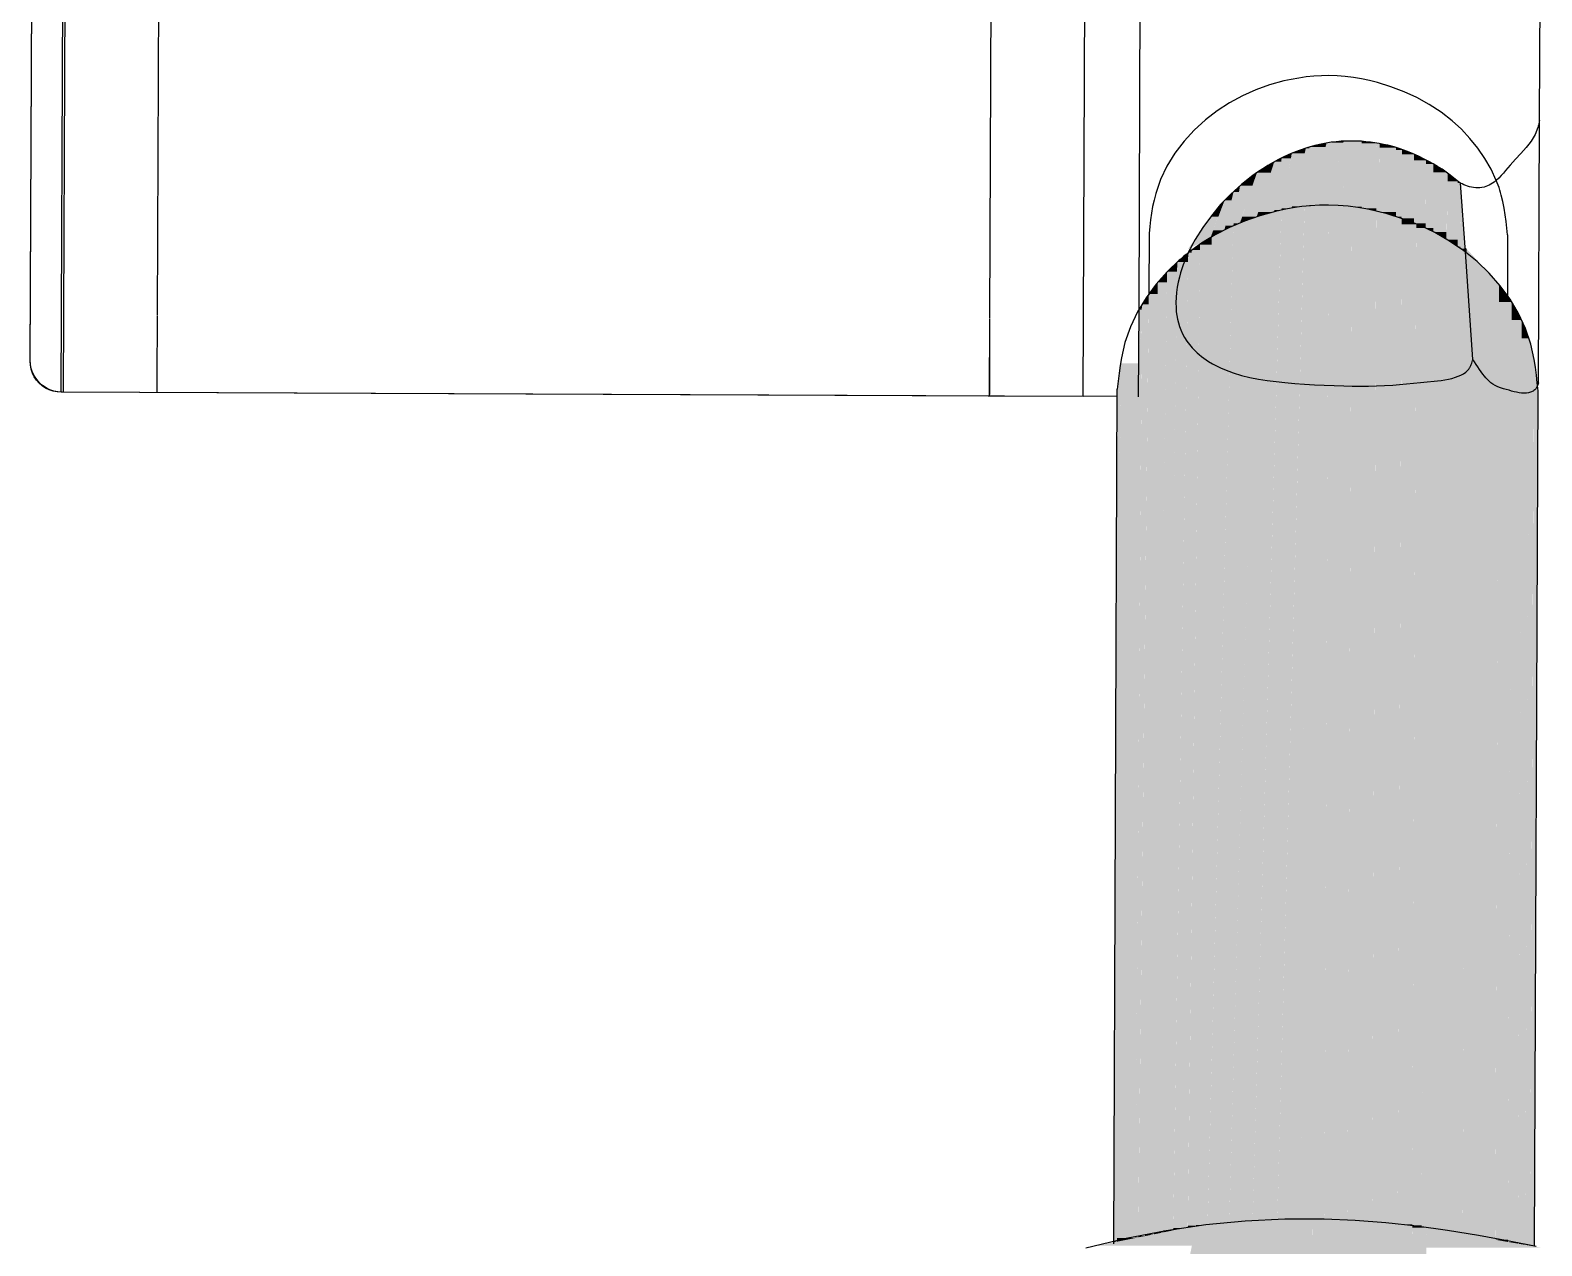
# Model space of a CAD drawing. Extents: x 0 to 756, y -25 to 420.
# Drawn here: x 361.775 to 363.715, y 294.423 to 295.984 of the extents above; entities that cross this region are included whole.
import ezdxf

# ---------------------------------------------------------------- set-up
doc = ezdxf.new("R2010")
doc.units = 0
doc.layers.get('0').update_dxf_attribs({"lineweight": 25})
doc.layers.add('Hilfskonstruktion', color=7, linetype='Continuous', lineweight=25, true_color=0xcccc00)
doc.layers.add('Sanitär', color=7, linetype='Continuous', lineweight=25)
doc.layers.add('Sanitär-Armaturen', color=7, linetype='Continuous', lineweight=13)

# ---------------------------------------------------------------- blocks, each defined once
blk = doc.blocks.new('Referenz-A01I5XF3IE')
at = {"layer": 'Hilfskonstruktion', "color": 0, "linetype": 'Continuous', "lineweight": -2, "ltscale": 0.25}
for p, q in [((363.3838, 295.9193), (363.3657, 295.9142)), ((363.3934, 295.9214), (363.3838, 295.9193)), ((363.403, 295.9231), (363.3934, 295.9214)), ((363.4127, 295.9245), (363.403, 295.9231)), ((363.4224, 295.9255), (363.4127, 295.9245)), ((363.4321, 295.9261), (363.4224, 295.9255)), ((363.4419, 295.9262), (363.4321, 295.9261)), ((363.4523, 295.9259), (363.4419, 295.9262)), ((363.4628, 295.925), (363.4523, 295.9259)), ((363.4732, 295.9237), (363.4628, 295.925)), ((363.4836, 295.922), (363.4732, 295.9237)), ((363.4939, 295.9198), (363.4836, 295.922)), ((363.5041, 295.9172), (363.4939, 295.9198)), ((363.3308, 295.9002), (363.3142, 295.8913)), ((363.348, 295.9079), (363.3308, 295.9002)), ((363.3657, 295.9142), (363.348, 295.9079)), ((363.5214, 295.9119), (363.5041, 295.9172)), ((363.5383, 295.9055), (363.5214, 295.9119)), ((363.5547, 295.898), (363.5383, 295.9055)), ((363.2983, 295.881), (363.2833, 295.8694)), ((363.3142, 295.8913), (363.2983, 295.881)), ((363.5705, 295.8892), (363.5547, 295.898)), ((363.5857, 295.8793), (363.5705, 295.8892)), ((363.2833, 295.8694), (363.2689, 295.8563)), ((363.6, 295.8681), (363.5857, 295.8793)), ((363.6119, 295.8573), (363.6, 295.8681)), ((363.2558, 295.8419), (363.2441, 295.8264)), ((363.2689, 295.8563), (363.2558, 295.8419)), ((363.6229, 295.8456), (363.6119, 295.8573)), ((363.6331, 295.833), (363.6229, 295.8456)), ((363.2441, 295.8264), (363.2339, 295.8099)), ((363.6421, 295.8198), (363.6331, 295.833)), ((363.2339, 295.8099), (363.2256, 295.7926)), ((363.65, 295.806), (363.6421, 295.8198)), ((363.6567, 295.7916), (363.65, 295.806)), ((363.2256, 295.7926), (363.2194, 295.7746)), ((363.6579, 295.7886), (363.6567, 295.7916)), ((363.6591, 295.7854), (363.6579, 295.7886)), ((363.6602, 295.7823), (363.6591, 295.7854)), ((363.2173, 295.7663), (363.2155, 295.7579)), ((363.2194, 295.7746), (363.2173, 295.7663)), ((363.6612, 295.7791), (363.6602, 295.7823)), ((363.6622, 295.776), (363.6612, 295.7791)), ((363.6631, 295.7728), (363.6622, 295.776)), ((363.6652, 295.7644), (363.6631, 295.7728)), ((363.6668, 295.756), (363.6652, 295.7644)), ((363.2141, 295.7494), (363.2129, 295.7408)), ((363.2155, 295.7579), (363.2141, 295.7494)), ((363.6682, 295.7475), (363.6668, 295.756)), ((363.6693, 295.7389), (363.6682, 295.7475)), ((363.2118, 295.7322), (363.2109, 295.7236)), ((363.2129, 295.7408), (363.2118, 295.7322)), ((363.6703, 295.7303), (363.6693, 295.7389)), ((363.6712, 295.7217), (363.6703, 295.7303)), ((363.2109, 295.7236), (363.2106, 295.6459)), ((363.6712, 295.7217), (363.6709, 295.6441)), ((363.2567, 295.6884), (363.2547, 295.6832)), ((363.2589, 295.6935), (363.2567, 295.6884)), ((363.2612, 295.6986), (363.2589, 295.6935)), ((363.6265, 295.5616), (363.617, 295.6998)), ((363.2498, 295.6674), (363.2482, 295.6609)), ((363.2512, 295.6728), (363.2498, 295.6674)), ((363.2529, 295.678), (363.2512, 295.6728)), ((363.2547, 295.6832), (363.2529, 295.678)), ((363.2461, 295.6478), (363.2455, 295.6412)), ((363.247, 295.6544), (363.2461, 295.6478)), ((363.2482, 295.6609), (363.247, 295.6544)), ((363.2455, 295.6412), (363.2453, 295.6346)), ((363.2453, 295.6346), (363.2455, 295.6279)), ((363.2455, 295.6279), (363.2459, 295.623)), ((363.2459, 295.623), (363.2465, 295.6182)), ((363.2465, 295.6182), (363.2474, 295.6134)), ((363.2474, 295.6134), (363.2485, 295.6087)), ((363.2485, 295.6087), (363.2499, 295.604)), ((363.2499, 295.604), (363.2516, 295.5995)), ((363.2516, 295.5995), (363.2539, 295.5946)), ((363.2539, 295.5946), (363.2565, 295.5898)), ((363.2565, 295.5898), (363.2594, 295.5852)), ((363.2594, 295.5852), (363.2627, 295.5808)), ((363.2627, 295.5808), (363.2662, 295.5767)), ((363.2662, 295.5767), (363.2699, 295.5727)), ((363.2699, 295.5727), (363.2726, 295.5702)), ((363.2726, 295.5702), (363.2754, 295.5678)), ((363.2754, 295.5678), (363.2782, 295.5655)), ((363.2782, 295.5655), (363.2811, 295.5633)), ((363.2811, 295.5633), (363.2842, 295.5612)), ((363.2842, 295.5612), (363.2872, 295.5592)), ((363.2872, 295.5592), (363.2922, 295.5562)), ((363.2922, 295.5562), (363.2973, 295.5534)), ((363.2973, 295.5534), (363.3025, 295.5509)), ((363.3025, 295.5509), (363.3078, 295.5486)), ((363.6212, 295.5492), (363.6222, 295.5507)), ((363.6222, 295.5507), (363.6227, 295.5514)), ((363.6227, 295.5514), (363.6231, 295.5521)), ((363.6231, 295.5521), (363.6235, 295.5529)), ((363.6235, 295.5529), (363.6238, 295.5537)), ((363.6238, 295.5537), (363.6245, 295.5553)), ((363.6245, 295.5553), (363.6251, 295.5569)), ((363.6251, 295.5569), (363.6257, 295.5586)), ((363.6257, 295.5586), (363.6262, 295.5602)), ((363.6286, 295.5584), (363.6265, 295.5616)), ((363.6307, 295.5552), (363.6286, 295.5584)), ((363.6329, 295.5521), (363.6307, 295.5552)), ((363.6351, 295.5489), (363.6329, 295.5521)), ((363.3078, 295.5486), (363.3132, 295.5464)), ((363.3132, 295.5464), (363.3187, 295.5445)), ((363.3187, 295.5445), (363.3295, 295.5412)), ((363.3295, 295.5412), (363.3404, 295.5386)), ((363.3404, 295.5386), (363.3515, 295.5364)), ((363.3515, 295.5364), (363.3627, 295.5347)), ((363.3627, 295.5347), (363.374, 295.5332)), ((363.374, 295.5332), (363.3853, 295.5321)), ((363.3853, 295.5321), (363.3979, 295.5309)), ((363.3979, 295.5309), (363.4106, 295.53)), ((363.5415, 295.5302), (363.5504, 295.531)), ((363.5504, 295.531), (363.5592, 295.532)), ((363.5592, 295.532), (363.5681, 295.5329)), ((363.5681, 295.5329), (363.5769, 295.5339)), ((363.5769, 295.5339), (363.5814, 295.5343)), ((363.5814, 295.5343), (363.586, 295.5348)), ((363.586, 295.5348), (363.5905, 295.5355)), ((363.5905, 295.5355), (363.5951, 295.5363)), ((363.5951, 295.5363), (363.5996, 295.5373)), ((363.5996, 295.5373), (363.6041, 295.5387)), ((363.6041, 295.5387), (363.6077, 295.54)), ((363.6077, 295.54), (363.6111, 295.5415)), ((363.6111, 295.5415), (363.6144, 295.5433)), ((363.6144, 295.5433), (363.6174, 295.5454)), ((363.6174, 295.5454), (363.6188, 295.5466)), ((363.6188, 295.5466), (363.62, 295.5479)), ((363.62, 295.5479), (363.6212, 295.5492)), ((363.6373, 295.5458), (363.6351, 295.5489)), ((363.6396, 295.5427), (363.6373, 295.5458)), ((363.6415, 295.5403), (363.6396, 295.5427)), ((363.6434, 295.538), (363.6415, 295.5403)), ((363.6455, 295.5357), (363.6434, 295.538)), ((363.6476, 295.5337), (363.6455, 295.5357)), ((363.6498, 295.5317), (363.6476, 295.5337)), ((363.6522, 295.53), (363.6498, 295.5317)), ((363.4106, 295.53), (363.4232, 295.5292)), ((363.4232, 295.5292), (363.4358, 295.5285)), ((363.4358, 295.5285), (363.4485, 295.528)), ((363.4485, 295.528), (363.4611, 295.5277)), ((363.4611, 295.5277), (363.4716, 295.5275)), ((363.4716, 295.5275), (363.482, 295.5274)), ((363.482, 295.5274), (363.4924, 295.5275)), ((363.4924, 295.5275), (363.5029, 295.5277)), ((363.5029, 295.5277), (363.5133, 295.5281)), ((363.5133, 295.5281), (363.5237, 295.5287)), ((363.5237, 295.5287), (363.5326, 295.5294)), ((363.5326, 295.5294), (363.5415, 295.5302)), ((363.6554, 295.5281), (363.6522, 295.53)), ((363.6587, 295.5266), (363.6554, 295.5281)), ((363.6622, 295.5253), (363.6587, 295.5266)), ((363.6658, 295.5241), (363.6622, 295.5253)), ((363.6695, 295.5231), (363.6658, 295.5241)), ((363.6731, 295.522), (363.6695, 295.5231)), ((363.6763, 295.5211), (363.6731, 295.522)), ((363.6795, 295.5202), (363.6763, 295.5211)), ((363.6827, 295.5194), (363.6795, 295.5202)), ((363.6859, 295.5187), (363.6827, 295.5194)), ((363.6892, 295.5183), (363.6859, 295.5187)), ((363.6926, 295.5182), (363.6892, 295.5183)), ((363.6953, 295.5184), (363.6926, 295.5182)), ((363.6979, 295.5188), (363.6953, 295.5184)), ((363.6992, 295.5191), (363.6979, 295.5188)), ((363.7005, 295.5195), (363.6992, 295.5191)), ((363.7017, 295.52), (363.7005, 295.5195)), ((363.7029, 295.5205), (363.7017, 295.52)), ((363.704, 295.5211), (363.7029, 295.5205)), ((363.705, 295.5218), (363.704, 295.5211)), ((363.706, 295.5226), (363.705, 295.5218)), ((363.7069, 295.5234), (363.706, 295.5226)), ((363.7074, 295.5241), (363.7069, 295.5234)), ((363.708, 295.5249), (363.7074, 295.5241)), ((363.7084, 295.5257), (363.708, 295.5249)), ((363.7089, 295.5265), (363.7084, 295.5257)), ((363.7093, 295.5274), (363.7089, 295.5265)), ((363.7097, 295.5283), (363.7093, 295.5274))]:
    blk.add_line(p, q, dxfattribs=at)
at = {"layer": 'Sanitär', "color": 0, "linetype": 'Continuous', "lineweight": -2, "ltscale": 0.25}
for p, q in [((361.9379, 295.6189), (361.9426, 296.7598)), ((361.9379, 295.6189), (361.9426, 296.7598)), ((363.0067, 295.6145), (363.0113, 296.7554)), ((363.0067, 295.6145), (363.0113, 296.7554)), ((361.8145, 295.5195), (361.8177, 296.3198)), ((361.8175, 295.5195), (361.8207, 296.3199)), ((363.1263, 295.5141), (363.1296, 296.3145)), ((363.198, 295.6261), (363.2008, 296.3142)), ((363.7123, 295.8701), (363.7141, 296.2918)), ((361.7746, 295.5595), (361.7776, 296.2803)), ((361.7746, 295.5606), (361.7775, 296.2791)), ((363.7106, 295.8612), (363.7101, 295.8597)), ((363.7109, 295.8626), (363.7106, 295.8612)), ((363.7109, 295.5304), (363.7123, 295.8701)), ((363.7113, 295.8641), (363.7109, 295.8626)), ((363.7116, 295.8656), (363.7113, 295.8641)), ((363.7119, 295.8671), (363.7116, 295.8656)), ((363.7123, 295.8686), (363.7119, 295.8671)), ((363.4511, 295.8412), (363.4446, 295.8405)), ((363.4576, 295.8418), (363.4511, 295.8412)), ((363.4641, 295.8421), (363.4576, 295.8418)), ((363.4706, 295.8422), (363.4641, 295.8421)), ((363.4771, 295.8421), (363.4706, 295.8422)), ((363.4836, 295.8418), (363.4771, 295.8421)), ((363.4893, 295.8413), (363.4836, 295.8418)), ((363.495, 295.8407), (363.4893, 295.8413)), ((363.7013, 295.842), (363.6983, 295.838)), ((363.704, 295.8462), (363.7013, 295.842)), ((363.7064, 295.8505), (363.704, 295.8462)), ((363.7101, 295.8597), (363.7064, 295.8505)), ((363.3839, 295.8218), (363.3769, 295.8183)), ((363.3935, 295.8262), (363.3839, 295.8218)), ((363.4034, 295.8301), (363.3935, 295.8262)), ((363.4135, 295.8335), (363.4034, 295.8301)), ((363.4238, 295.8364), (363.4135, 295.8335)), ((363.4341, 295.8387), (363.4238, 295.8364)), ((363.4446, 295.8405), (363.4341, 295.8387)), ((363.5006, 295.84), (363.495, 295.8407)), ((363.5062, 295.839), (363.5006, 295.84)), ((363.5118, 295.8379), (363.5062, 295.839)), ((363.5173, 295.8367), (363.5118, 295.8379)), ((363.5254, 295.8345), (363.5173, 295.8367)), ((363.5333, 295.832), (363.5254, 295.8345)), ((363.5412, 295.8291), (363.5333, 295.832)), ((363.5489, 295.826), (363.5412, 295.8291)), ((363.5566, 295.8226), (363.5489, 295.826)), ((363.5641, 295.819), (363.5566, 295.8226)), ((363.6883, 295.8263), (363.6813, 295.8187)), ((363.6951, 295.834), (363.6883, 295.8263)), ((363.6983, 295.838), (363.6951, 295.834)), ((363.3568, 295.8066), (363.3503, 295.8022)), ((363.3634, 295.8107), (363.3568, 295.8066)), ((363.3701, 295.8146), (363.3634, 295.8107)), ((363.3769, 295.8183), (363.3701, 295.8146)), ((363.57, 295.816), (363.5641, 295.819)), ((363.5758, 295.8129), (363.57, 295.816)), ((363.5814, 295.8096), (363.5758, 295.8129)), ((363.587, 295.8061), (363.5814, 295.8096)), ((363.5923, 295.8023), (363.587, 295.8061)), ((363.5975, 295.7983), (363.5923, 295.8023)), ((363.6686, 295.8042), (363.6658, 295.8009)), ((363.6715, 295.8076), (363.6686, 295.8042)), ((363.6743, 295.811), (363.6715, 295.8076)), ((363.6813, 295.8187), (363.6743, 295.811)), ((363.3295, 295.7863), (363.3157, 295.7738)), ((363.344, 295.7977), (363.3295, 295.7863)), ((363.3503, 295.8022), (363.344, 295.7977)), ((363.5997, 295.7966), (363.5975, 295.7983)), ((363.6018, 295.7948), (363.5997, 295.7966)), ((363.6039, 295.793), (363.6018, 295.7948)), ((363.6061, 295.7913), (363.6039, 295.793)), ((363.6083, 295.7897), (363.6061, 295.7913)), ((363.6106, 295.7882), (363.6083, 295.7897)), ((363.6128, 295.787), (363.6106, 295.7882)), ((363.617, 295.6998), (363.6109, 295.788)), ((363.6151, 295.7859), (363.6128, 295.787)), ((363.6175, 295.785), (363.6151, 295.7859)), ((363.6199, 295.7841), (363.6175, 295.785)), ((363.6224, 295.7835), (363.6199, 295.7841)), ((363.6249, 295.7829), (363.6224, 295.7835)), ((363.6275, 295.7825), (363.6249, 295.7829)), ((363.6409, 295.783), (363.6382, 295.7825)), ((363.6432, 295.7837), (363.6409, 295.783)), ((363.6454, 295.7846), (363.6432, 295.7837)), ((363.6476, 295.7856), (363.6454, 295.7846)), ((363.6498, 295.7867), (363.6476, 295.7856)), ((363.6518, 295.788), (363.6498, 295.7867)), ((363.6538, 295.7894), (363.6518, 295.788)), ((363.6543, 295.7898), (363.6538, 295.7894)), ((363.6548, 295.7901), (363.6543, 295.7898)), ((363.6553, 295.7905), (363.6548, 295.7901)), ((363.6557, 295.7909), (363.6553, 295.7905)), ((363.6562, 295.7913), (363.6557, 295.7909)), ((363.6567, 295.7916), (363.6562, 295.7913)), ((363.6599, 295.7946), (363.6567, 295.7916)), ((363.6629, 295.7977), (363.6599, 295.7946)), ((363.6658, 295.8009), (363.6629, 295.7977)), ((363.3157, 295.7738), (363.3028, 295.7605)), ((363.6302, 295.7822), (363.6275, 295.7825)), ((363.6329, 295.7821), (363.6302, 295.7822)), ((363.6356, 295.7822), (363.6329, 295.7821)), ((363.6382, 295.7825), (363.6356, 295.7822)), ((363.2909, 295.7463), (363.28, 295.7313)), ((363.3028, 295.7605), (363.2909, 295.7463)), ((363.353, 295.7462), (363.3334, 295.7394)), ((363.3731, 295.7518), (363.353, 295.7462)), ((363.3843, 295.7543), (363.3731, 295.7518)), ((363.3956, 295.7563), (363.3843, 295.7543)), ((363.4069, 295.7579), (363.3956, 295.7563)), ((363.4183, 295.7591), (363.4069, 295.7579)), ((363.4298, 295.7598), (363.4183, 295.7591)), ((363.4412, 295.7599), (363.4298, 295.7598)), ((363.4538, 295.7595), (363.4412, 295.7599)), ((363.4665, 295.7584), (363.4538, 295.7595)), ((363.4791, 295.7567), (363.4665, 295.7584)), ((363.4916, 295.7545), (363.4791, 295.7567)), ((363.5041, 295.7518), (363.4916, 295.7545)), ((363.5164, 295.7486), (363.5041, 295.7518)), ((363.5374, 295.742), (363.5164, 295.7486)), ((363.28, 295.7313), (363.2701, 295.7156)), ((363.3143, 295.7312), (363.2958, 295.7216)), ((363.3334, 295.7394), (363.3143, 295.7312)), ((363.5579, 295.734), (363.5374, 295.742)), ((363.5777, 295.7246), (363.5579, 295.734)), ((363.2781, 295.7108), (363.2612, 295.6986)), ((363.2655, 295.7072), (363.264, 295.7043)), ((363.267, 295.71), (363.2655, 295.7072)), ((363.2685, 295.7128), (363.267, 295.71)), ((363.2701, 295.7156), (363.2685, 295.7128)), ((363.2958, 295.7216), (363.2781, 295.7108)), ((363.5968, 295.7137), (363.5777, 295.7246)), ((363.615, 295.7013), (363.5968, 295.7137)), ((363.2496, 295.689), (363.2342, 295.6742)), ((363.2515, 295.6906), (363.2496, 295.689)), ((363.2534, 295.6923), (363.2515, 295.6906)), ((363.2553, 295.6939), (363.2534, 295.6923)), ((363.2573, 295.6955), (363.2553, 295.6939)), ((363.2592, 295.697), (363.2573, 295.6955)), ((363.2612, 295.6986), (363.2592, 295.697)), ((363.2626, 295.7014), (363.2612, 295.6986)), ((363.264, 295.7043), (363.2626, 295.7014)), ((363.6322, 295.6874), (363.615, 295.7013)), ((363.6476, 295.6725), (363.6322, 295.6874)), ((363.2342, 295.6742), (363.22, 295.6582)), ((363.6192, 295.6661), (363.6191, 295.667)), ((363.6618, 295.6563), (363.6476, 295.6725)), ((363.22, 295.6582), (363.2072, 295.6409)), ((363.6744, 295.6389), (363.6618, 295.6563)), ((363.2072, 295.6409), (363.1961, 295.6226)), ((363.2106, 295.6459), (363.2106, 295.6445)), ((363.6709, 295.6441), (363.6709, 295.6426)), ((363.6852, 295.6206), (363.6744, 295.6389)), ((361.9376, 295.536), (361.9379, 295.618)), ((361.9376, 295.536), (361.9379, 295.618)), ((363.0062, 295.5147), (363.0066, 295.6137)), ((363.0063, 295.5317), (363.0066, 295.6137)), ((363.1961, 295.6226), (363.187, 295.6034)), ((363.1975, 295.5138), (363.198, 295.6261)), ((363.6942, 295.6013), (363.6852, 295.6206)), ((363.187, 295.6034), (363.18, 295.5835)), ((363.7009, 295.5814), (363.6942, 295.6013)), ((363.1775, 295.5737), (363.1754, 295.5638)), ((363.18, 295.5835), (363.1775, 295.5737)), ((363.7033, 295.5716), (363.7009, 295.5814)), ((363.7053, 295.5617), (363.7033, 295.5716)), ((361.7749, 295.5553), (361.7746, 295.5606)), ((361.7749, 295.5543), (361.7746, 295.5595)), ((361.776, 295.55), (361.7749, 295.5553)), ((361.7759, 295.5492), (361.7749, 295.5543)), ((363.1738, 295.5539), (363.1724, 295.5438)), ((363.1754, 295.5638), (363.1738, 295.5539)), ((363.7069, 295.5517), (363.7053, 295.5617)), ((363.7082, 295.5416), (363.7069, 295.5517)), ((361.7776, 295.5442), (361.7759, 295.5492)), ((361.7777, 295.5449), (361.776, 295.55)), ((361.7798, 295.5395), (361.7776, 295.5442)), ((361.78, 295.5401), (361.7777, 295.5449)), ((361.7827, 295.5352), (361.7798, 295.5395)), ((361.783, 295.5357), (361.78, 295.5401)), ((361.7861, 295.5313), (361.7827, 295.5352)), ((361.7865, 295.5316), (361.783, 295.5357)), ((361.79, 295.5278), (361.7861, 295.5313)), ((361.7905, 295.5281), (361.7865, 295.5316)), ((361.9375, 295.519), (361.9376, 295.5356)), ((361.9375, 295.519), (361.9376, 295.5356)), ((363.0062, 295.5146), (363.0063, 295.5312)), ((363.0063, 295.5216), (363.0063, 295.5312)), ((363.1711, 295.5337), (363.17, 295.5236)), ((363.1724, 295.5438), (363.1711, 295.5337)), ((363.7093, 295.5315), (363.7082, 295.5416)), ((363.7104, 295.5214), (363.7093, 295.5315)), ((363.7108, 295.5312), (363.7105, 295.5306)), ((363.711, 295.5318), (363.7108, 295.5312)), ((361.7944, 295.5249), (361.79, 295.5278)), ((361.7949, 295.5251), (361.7905, 295.5281)), ((361.799, 295.5226), (361.7944, 295.5249)), ((361.7997, 295.5227), (361.7949, 295.5251)), ((361.8039, 295.5209), (361.799, 295.5226)), ((361.8048, 295.5209), (361.7997, 295.5227)), ((361.809, 295.5199), (361.8039, 295.5209)), ((361.81, 295.5199), (361.8048, 295.5209)), ((361.8142, 295.5195), (361.809, 295.5199)), ((361.8154, 295.5195), (361.81, 295.5199)), ((363.1263, 295.5141), (361.8142, 295.5195)), ((363.0062, 295.5146), (361.8154, 295.5195)), ((363.17, 295.514), (363.0045, 295.5145)), ((363.0062, 295.5146), (363.0063, 295.5181)), ((363.0063, 295.5181), (363.0063, 295.5216)), ((363.1655, 294.4257), (363.17, 295.5236)), ((363.7059, 294.4235), (363.7104, 295.5214)), ((363.7099, 295.5288), (363.7097, 295.5283)), ((363.7101, 295.5294), (363.7099, 295.5288)), ((363.7103, 295.53), (363.7101, 295.5294)), ((363.7105, 295.5306), (363.7103, 295.53)), ((363.2327, 294.443), (363.2837, 294.4505)), ((363.2837, 294.4505), (363.3344, 294.4555)), ((363.3344, 294.4555), (363.3851, 294.458)), ((363.3851, 294.458), (363.4358, 294.458)), ((363.4358, 294.458), (363.4753, 294.4562)), ((363.4753, 294.4562), (363.5149, 294.4531)), ((363.5149, 294.4531), (363.5545, 294.4488)), ((363.5545, 294.4488), (363.5941, 294.4433)), ((363.1296, 294.4204), (363.1814, 294.433)), ((363.1814, 294.433), (363.2327, 294.443)), ((363.5941, 294.4433), (363.6337, 294.4369)), ((363.6337, 294.4369), (363.6732, 294.4298)), ((363.6732, 294.4298), (363.708, 294.4228))]:
    blk.add_line(p, q, dxfattribs=at)
at = {"layer": 'Sanitär-Armaturen', "color": 0, "linetype": 'Continuous', "ltscale": 0.13}
for points in [[(363.4604, 295.7599), (363.4414, 295.7599), (363.4608, 295.842)], [(363.4603, 295.8399), (363.4417, 295.8399), (363.4608, 295.842)], [(363.471, 295.7586), (363.4604, 295.7586), (363.4713, 295.8419)], [(363.4604, 295.7586), (363.4713, 295.8419), (363.4608, 295.8419)], [(363.4713, 295.8419), (363.4608, 295.8419), (363.4608, 295.842)], [(363.4837, 295.7579), (363.471, 295.7579), (363.484, 295.8417)], [(363.471, 295.7579), (363.484, 295.8417), (363.4713, 295.8417)], [(363.484, 295.8417), (363.4713, 295.8417), (363.4713, 295.8419)], [(363.5029, 295.8394), (363.484, 295.8394), (363.484, 295.8417)], [(363.393, 295.8201), (363.3811, 295.8201), (363.3942, 295.8264)], [(363.3939, 295.7556), (363.3812, 295.7556), (363.3942, 295.8264)], [(363.3939, 295.7556), (363.4107, 295.8264), (363.3942, 295.8264)], [(363.4107, 295.8264), (363.3942, 295.8264), (363.4122, 295.8329)], [(363.4119, 295.7585), (363.3946, 295.7585), (363.4122, 295.8329)], [(363.4164, 295.7587), (363.4119, 295.7587), (363.4167, 295.8345)], [(363.4119, 295.7585), (363.4166, 295.8329), (363.4122, 295.8329)], [(363.4166, 295.8329), (363.4122, 295.8329), (363.4167, 295.8345)], [(363.4164, 295.7587), (363.4374, 295.8345), (363.4167, 295.8345)], [(363.4385, 295.7598), (363.4167, 295.7598), (363.4388, 295.8396)], [(363.4374, 295.8345), (363.4167, 295.8345), (363.4388, 295.8396)], [(363.4414, 295.7599), (363.4385, 295.7599), (363.4417, 295.8399)], [(363.4385, 295.7598), (363.4417, 295.8396), (363.4388, 295.8396)], [(363.4417, 295.8396), (363.4388, 295.8396), (363.4417, 295.8399)], [(363.4414, 295.7599), (363.4603, 295.8399), (363.4417, 295.8399)], [(363.5025, 295.7556), (363.4837, 295.7556), (363.5029, 295.8394)], [(363.4837, 295.7556), (363.5029, 295.8394), (363.484, 295.8394)], [(363.5065, 295.7522), (363.5025, 295.7522), (363.5068, 295.8389)], [(363.5025, 295.7522), (363.5068, 295.8389), (363.5029, 295.8389)], [(363.5068, 295.8389), (363.5029, 295.8389), (363.5029, 295.8394)], [(363.5277, 295.751), (363.5065, 295.751), (363.5281, 295.8337)], [(363.5065, 295.751), (363.5281, 295.8337), (363.5068, 295.8337)], [(363.5281, 295.8337), (363.5068, 295.8337), (363.5068, 295.8389)], [(363.5354, 295.7449), (363.5277, 295.7449), (363.5358, 295.8308)], [(363.5277, 295.7449), (363.5358, 295.8308), (363.5281, 295.8308)], [(363.5358, 295.8308), (363.5281, 295.8308), (363.5281, 295.8337)], [(363.5509, 295.7427), (363.5354, 295.7427), (363.5512, 295.825)], [(363.5354, 295.7427), (363.5512, 295.825), (363.5357, 295.825)], [(363.5512, 295.825), (363.5357, 295.825), (363.5358, 295.8308)], [(363.5664, 295.8175), (363.5512, 295.8175), (363.5512, 295.825)], [(363.3672, 295.8016), (363.3494, 295.8016), (363.3716, 295.8155)], [(363.3714, 295.751), (363.3511, 295.751), (363.3716, 295.8155)], [(363.3714, 295.751), (363.3805, 295.8155), (363.3716, 295.8155)], [(363.3805, 295.8155), (363.3716, 295.8155), (363.3811, 295.8201)], [(363.3809, 295.7535), (363.3717, 295.7535), (363.3811, 295.8201)], [(363.3809, 295.7535), (363.393, 295.8201), (363.3811, 295.8201)], [(363.5661, 295.7364), (363.5509, 295.7364), (363.5664, 295.8175)], [(363.5509, 295.7364), (363.5664, 295.8175), (363.5512, 295.8175)], [(363.5757, 295.7303), (363.5661, 295.7303), (363.576, 295.8128)], [(363.5661, 295.7303), (363.576, 295.8128), (363.5664, 295.8128)], [(363.576, 295.8128), (363.5664, 295.8128), (363.5664, 295.8175)], [(363.593, 295.8018), (363.576, 295.8018), (363.576, 295.8128)], [(363.3264, 295.7767), (363.3193, 295.7767), (363.3277, 295.7848)], [(363.3275, 295.7366), (363.3196, 295.7366), (363.3277, 295.7848)], [(363.3275, 295.7366), (363.3437, 295.7848), (363.3277, 295.7848)], [(363.3437, 295.7848), (363.3277, 295.7848), (363.3494, 295.8016)], [(363.3491, 295.745), (363.3304, 295.745), (363.3494, 295.8016)], [(363.3492, 295.745), (363.3491, 295.745), (363.3494, 295.8016)], [(363.3491, 295.745), (363.3494, 295.8016), (363.3494, 295.8016)], [(363.3492, 295.745), (363.3672, 295.8016), (363.3494, 295.8016)], [(363.3494, 295.8016), (363.3494, 295.8016), (363.3494, 295.8016)], [(363.5927, 295.7252), (363.5756, 295.7252), (363.593, 295.8018)], [(363.5756, 295.7252), (363.593, 295.8018), (363.576, 295.8018)], [(363.5939, 295.7161), (363.5927, 295.7161), (363.5942, 295.8009)], [(363.5927, 295.7161), (363.5942, 295.8009), (363.593, 295.8009)], [(363.5942, 295.8009), (363.593, 295.8009), (363.593, 295.8018)], [(363.6069, 295.7155), (363.5939, 295.7155), (363.6072, 295.7904)], [(363.5939, 295.7155), (363.6072, 295.7904), (363.5942, 295.7904)], [(363.6072, 295.7904), (363.5942, 295.7904), (363.5942, 295.8009)], [(363.6106, 295.7066), (363.6069, 295.7066), (363.6109, 295.7883)], [(363.6069, 295.7066), (363.6109, 295.7883), (363.6072, 295.7883)], [(363.6109, 295.7883), (363.6072, 295.7883), (363.6072, 295.7904)], [(363.6167, 295.7041), (363.6106, 295.7041), (363.6109, 295.7883)], [(363.2999, 295.745), (363.2899, 295.745), (363.3078, 295.7658)], [(363.3076, 295.7274), (363.2933, 295.7274), (363.3078, 295.7658)], [(363.3076, 295.7274), (363.3167, 295.7658), (363.3078, 295.7658)], [(363.3167, 295.7658), (363.3078, 295.7658), (363.3193, 295.7767)], [(363.3191, 295.7334), (363.309, 295.7334), (363.3193, 295.7767)], [(363.3191, 295.7334), (363.3264, 295.7767), (363.3193, 295.7767)], [(363.2898, 295.7182), (363.2712, 295.7182), (363.2899, 295.745)], [(363.2898, 295.7182), (363.2999, 295.745), (363.2899, 295.745)], [(363.3438, 294.454), (363.3139, 294.454), (363.3491, 295.745)], [(363.3488, 295.7334), (363.3191, 295.7334), (363.3491, 295.745)], [(363.3275, 295.7366), (363.3491, 295.745), (363.3304, 295.745)], [(363.3438, 294.454), (363.3806, 295.745), (363.3491, 295.745)], [(363.3755, 294.4562), (363.3439, 294.4562), (363.3809, 295.7535)], [(363.3806, 295.745), (363.3491, 295.745), (363.3809, 295.7535)], [(363.3491, 295.745), (363.3492, 295.745), (363.3491, 295.745)], [(363.3492, 295.745), (363.3714, 295.751), (363.3511, 295.751)], [(363.3714, 295.751), (363.3809, 295.7535), (363.3717, 295.7535)], [(363.3755, 294.4562), (363.4104, 295.7535), (363.3809, 295.7535)], [(363.4052, 294.4583), (363.3756, 294.4583), (363.4106, 295.7583)], [(363.4104, 295.7535), (363.3809, 295.7535), (363.4106, 295.7583)], [(363.3809, 295.7535), (363.3939, 295.7556), (363.3812, 295.7556)], [(363.3939, 295.7556), (363.4119, 295.7585), (363.3946, 295.7585)], [(363.4066, 294.4583), (363.4052, 294.4583), (363.4119, 295.7585)], [(363.4052, 294.4583), (363.4119, 295.7583), (363.4106, 295.7583)], [(363.4361, 294.4582), (363.4066, 294.4582), (363.4414, 295.7599)], [(363.4066, 294.4582), (363.4414, 295.7585), (363.4119, 295.7585)], [(363.4119, 295.7583), (363.4106, 295.7583), (363.4119, 295.7585)], [(363.4414, 295.7585), (363.4119, 295.7585), (363.4414, 295.7599)], [(363.4119, 295.7585), (363.4164, 295.7587), (363.4119, 295.7587)], [(363.4164, 295.7587), (363.4385, 295.7598), (363.4167, 295.7598)], [(363.4656, 294.4564), (363.4361, 294.4564), (363.471, 295.7579)], [(363.4361, 294.4564), (363.471, 295.7579), (363.4414, 295.7579)], [(363.4385, 295.7598), (363.4414, 295.7599), (363.4385, 295.7599)], [(363.471, 295.7579), (363.4414, 295.7579), (363.4414, 295.7599)], [(363.4604, 295.7586), (363.4604, 295.7599), (363.4414, 295.7599)], [(363.471, 295.7579), (363.471, 295.7586), (363.4604, 295.7586)], [(363.4972, 294.4546), (363.4656, 294.4546), (363.5025, 295.7522)], [(363.4656, 294.4546), (363.5025, 295.7522), (363.471, 295.7522)], [(363.5025, 295.7522), (363.471, 295.7522), (363.471, 295.7579)], [(363.4837, 295.7556), (363.4837, 295.7579), (363.471, 295.7579)], [(363.5025, 295.7522), (363.5025, 295.7556), (363.4837, 295.7556)], [(363.5354, 295.7427), (363.5025, 295.7427), (363.5025, 295.7522)], [(363.5065, 295.751), (363.5065, 295.7522), (363.5025, 295.7522)], [(363.5277, 295.7449), (363.5277, 295.751), (363.5065, 295.751)], [(363.5354, 295.7427), (363.5354, 295.7449), (363.5277, 295.7449)], [(363.3138, 294.4519), (363.2861, 294.4519), (363.3191, 295.7334)], [(363.2898, 295.7182), (363.3076, 295.7274), (363.2933, 295.7274)], [(363.3187, 295.719), (363.2912, 295.719), (363.3191, 295.7334)], [(363.3076, 295.7274), (363.3191, 295.7334), (363.309, 295.7334)], [(363.3138, 294.4519), (363.3488, 295.7334), (363.3191, 295.7334)], [(363.3191, 295.7334), (363.3275, 295.7366), (363.3196, 295.7366)], [(363.5301, 294.4526), (363.4972, 294.4526), (363.5354, 295.7427)], [(363.4972, 294.4526), (363.5354, 295.7427), (363.5025, 295.7427)], [(363.5487, 294.4506), (363.5301, 294.4506), (363.5539, 295.7352)], [(363.5301, 294.4506), (363.5539, 295.7352), (363.5354, 295.7352)], [(363.5539, 295.7352), (363.5354, 295.7352), (363.5354, 295.7427)], [(363.5509, 295.7364), (363.5509, 295.7427), (363.5354, 295.7427)], [(363.5608, 294.4495), (363.5487, 294.4495), (363.5661, 295.7303)], [(363.5487, 294.4495), (363.5661, 295.7303), (363.5539, 295.7303)], [(363.5661, 295.7303), (363.5661, 295.7364), (363.5509, 295.7364)], [(363.5661, 295.7303), (363.5539, 295.7303), (363.5539, 295.7352)], [(363.5939, 295.7155), (363.566, 295.7155), (363.5661, 295.7303)], [(363.5756, 295.7252), (363.5757, 295.7303), (363.5661, 295.7303)], [(363.5927, 295.7161), (363.5927, 295.7252), (363.5756, 295.7252)], [(363.2712, 294.4489), (363.2607, 294.4489), (363.2764, 295.7091)], [(363.2608, 295.7033), (363.2898, 295.7182), (363.2712, 295.7182)], [(363.2763, 295.7021), (363.2658, 295.7021), (363.2764, 295.7091)], [(363.286, 294.45), (363.2712, 294.45), (363.2912, 295.719)], [(363.2712, 294.4489), (363.2911, 295.7091), (363.2764, 295.7091)], [(363.2911, 295.7091), (363.2764, 295.7091), (363.2912, 295.719)], [(363.286, 294.45), (363.3187, 295.719), (363.2912, 295.719)], [(363.5887, 294.4474), (363.5608, 294.4474), (363.5939, 295.7155)], [(363.5608, 294.4474), (363.5939, 295.7155), (363.566, 295.7155)], [(363.5939, 295.7155), (363.5939, 295.7161), (363.5927, 295.7161)], [(363.6188, 295.6985), (363.5938, 295.6985), (363.5939, 295.7155)], [(363.6069, 295.7066), (363.6069, 295.7155), (363.5939, 295.7155)], [(363.6106, 295.7041), (363.6106, 295.7066), (363.6069, 295.7066)], [(363.6168, 295.7056), (363.6164, 295.7056), (363.6164, 295.706)], [(363.6168, 295.7002), (363.6168, 295.7056), (363.6164, 295.7056)], [(363.6188, 295.7034), (363.6168, 295.7034), (363.6168, 295.7056)], [(363.242, 294.4431), (363.2291, 294.4431), (363.2471, 295.6868)], [(363.2469, 295.6742), (363.2341, 295.6742), (363.2471, 295.6868)], [(363.242, 294.4431), (363.261, 295.6868), (363.2471, 295.6868)], [(363.256, 294.4459), (363.2421, 294.4459), (363.2612, 295.6986)], [(363.261, 295.6868), (363.2471, 295.6868), (363.2612, 295.6986)], [(363.2606, 294.4468), (363.256, 294.4468), (363.2658, 295.7021)], [(363.256, 294.4459), (363.2658, 295.6986), (363.2612, 295.6986)], [(363.2606, 294.4468), (363.2763, 295.7021), (363.2658, 295.7021)], [(363.2658, 295.6986), (363.2612, 295.6986), (363.2658, 295.7021)], [(363.6136, 294.4425), (363.5886, 294.4425), (363.6188, 295.6985)], [(363.5886, 294.4425), (363.6188, 295.6985), (363.5938, 295.6985)], [(363.617, 295.6997), (363.6167, 295.7041), (363.6106, 295.7041)], [(363.6188, 295.7002), (363.6168, 295.7002), (363.6188, 295.7034)], [(363.6168, 295.7002), (363.6188, 295.7034), (363.6168, 295.7034)], [(363.6188, 295.6985), (363.6188, 295.7002), (363.6168, 295.7002)], [(363.6602, 295.6582), (363.6186, 295.6582), (363.6188, 295.7034)], [(363.2291, 294.4404), (363.2171, 294.4404), (363.2341, 295.6742)], [(363.2339, 295.6608), (363.2221, 295.6608), (363.2341, 295.6742)], [(363.2291, 294.4404), (363.2469, 295.6742), (363.2341, 295.6742)], [(363.2171, 294.438), (363.2056, 294.438), (363.2221, 295.6608)], [(363.2219, 295.6457), (363.2106, 295.6457), (363.2221, 295.6608)], [(363.2171, 294.438), (363.2339, 295.6608), (363.2221, 295.6608)], [(363.6552, 294.4382), (363.6136, 294.4382), (363.6602, 295.6582)], [(363.6136, 294.4382), (363.6602, 295.6582), (363.6186, 295.6582)], [(363.6765, 295.6356), (363.6601, 295.6356), (363.6602, 295.6582)], [(363.1969, 294.434), (363.1931, 294.434), (363.2019, 295.6326)], [(363.1969, 294.434), (363.2104, 295.6326), (363.2019, 295.6326)], [(363.2056, 294.4357), (363.197, 294.4357), (363.2106, 295.6457)], [(363.2013, 295.5566), (363.1977, 295.5566), (363.2019, 295.6326)], [(363.2015, 295.6257), (363.198, 295.6257), (363.2019, 295.6326)], [(363.2104, 295.6326), (363.2019, 295.6326), (363.2106, 295.6457)], [(363.2056, 294.4357), (363.2219, 295.6457), (363.2106, 295.6457)], [(363.6716, 294.431), (363.6552, 294.431), (363.6765, 295.6356)], [(363.6552, 294.431), (363.6765, 295.6356), (363.6601, 295.6356)], [(363.6894, 295.6123), (363.6764, 295.6123), (363.6765, 295.6356)], [(363.1977, 295.5566), (363.2015, 295.6257), (363.198, 295.6257)], [(363.6845, 294.4282), (363.6716, 294.4282), (363.6894, 295.6123)], [(363.6716, 294.4282), (363.6894, 295.6123), (363.6764, 295.6123)], [(363.6986, 295.5889), (363.6893, 295.5889), (363.6894, 295.6123)], [(363.6939, 294.426), (363.6845, 294.426), (363.6986, 295.5889)], [(363.6845, 294.426), (363.6986, 295.5889), (363.6893, 295.5889)], [(363.7048, 295.5641), (363.6985, 295.5641), (363.6986, 295.5889)], [(363.1696, 294.4285), (363.1662, 294.4285), (363.1742, 295.5567)], [(363.1696, 294.4285), (363.1977, 295.5566), (363.1742, 295.5566)], [(363.1931, 294.4332), (363.1697, 294.4332), (363.1977, 295.5566)], [(363.174, 295.5295), (363.1707, 295.5295), (363.1742, 295.5567)], [(363.1977, 295.5566), (363.1742, 295.5566), (363.1742, 295.5567)], [(363.1931, 294.4332), (363.2013, 295.5566), (363.1977, 295.5566)], [(363.7002, 294.4244), (363.6939, 294.4244), (363.7048, 295.5641)], [(363.6939, 294.4244), (363.7048, 295.5641), (363.6985, 295.5641)], [(363.7104, 295.5214), (363.7047, 295.5214), (363.7048, 295.5641)], [(363.1662, 294.4278), (363.1655, 294.4278), (363.1707, 295.5295)], [(363.1655, 294.4277), (363.1706, 295.5236), (363.17, 295.5236)], [(363.1662, 294.4278), (363.174, 295.5295), (363.1707, 295.5295)], [(363.1706, 295.5236), (363.17, 295.5236), (363.1707, 295.5295)], [(363.7059, 294.4233), (363.7002, 294.4233), (363.7104, 295.5214)], [(363.7002, 294.4233), (363.7104, 295.5214), (363.7047, 295.5214)], [(363.2686, 293.8199), (363.1409, 293.8199), (363.2712, 294.4489)], [(363.2659, 294.4232), (363.1434, 294.4232), (363.2712, 294.4489)], [(363.242, 294.4431), (363.256, 294.4459), (363.2421, 294.4459)], [(363.256, 294.4459), (363.2606, 294.4468), (363.256, 294.4468)], [(363.2606, 294.4468), (363.2712, 294.4489), (363.2607, 294.4489)], [(363.2721, 293.795), (363.2685, 293.795), (363.2748, 294.4492)], [(363.2685, 293.795), (363.2748, 294.4489), (363.2712, 294.4489)], [(363.2712, 294.4489), (363.286, 294.45), (363.2712, 294.45)], [(363.2748, 294.4489), (363.2712, 294.4489), (363.2748, 294.4492)], [(363.4025, 293.7943), (363.2721, 293.7943), (363.4052, 294.4583)], [(363.2721, 293.7943), (363.4034, 294.4492), (363.2748, 294.4492)], [(363.4034, 294.4492), (363.2748, 294.4492), (363.4052, 294.4583)], [(363.286, 294.45), (363.3138, 294.4519), (363.2861, 294.4519)], [(363.3138, 294.4519), (363.3438, 294.454), (363.3139, 294.454)], [(363.3438, 294.454), (363.3755, 294.4562), (363.3439, 294.4562)], [(363.3755, 294.4562), (363.4052, 294.4583), (363.3756, 294.4583)], [(363.4185, 293.7855), (363.4025, 293.7855), (363.4212, 294.4573)], [(363.4025, 293.7855), (363.4212, 294.4573), (363.4052, 294.4573)], [(363.4066, 294.4582), (363.4066, 294.4583), (363.4052, 294.4583)], [(363.4212, 294.4573), (363.4052, 294.4573), (363.4052, 294.4583)], [(363.4361, 294.4564), (363.4361, 294.4582), (363.4066, 294.4582)], [(363.4184, 293.7845), (363.5487, 294.4495), (363.4212, 294.4495)], [(363.546, 293.7913), (363.4198, 293.7913), (363.5487, 294.4495)], [(363.5487, 294.4495), (363.4212, 294.4495), (363.4212, 294.4573)], [(363.4656, 294.4546), (363.4656, 294.4564), (363.4361, 294.4564)], [(363.4972, 294.4526), (363.4972, 294.4546), (363.4656, 294.4546)], [(363.5301, 294.4506), (363.5301, 294.4526), (363.4972, 294.4526)], [(363.5487, 294.4495), (363.5487, 294.4506), (363.5301, 294.4506)], [(363.5644, 293.7923), (363.546, 293.7923), (363.5671, 294.4463)], [(363.546, 293.7913), (363.5671, 294.4463), (363.5487, 294.4463)], [(363.5608, 294.4474), (363.5608, 294.4495), (363.5487, 294.4495)], [(363.5671, 294.4463), (363.5487, 294.4463), (363.5487, 294.4495)], [(363.5886, 294.4425), (363.5887, 294.4474), (363.5608, 294.4474)], [(363.715, 294.4207), (363.567, 294.4207), (363.5671, 294.4463)], [(363.1655, 294.4277), (363.1662, 294.4278), (363.1655, 294.4278)], [(363.1662, 294.4278), (363.1696, 294.4285), (363.1662, 294.4285)], [(363.1696, 294.4285), (363.1931, 294.4332), (363.1697, 294.4332)], [(363.1931, 294.4332), (363.1969, 294.434), (363.1931, 294.434)], [(363.1969, 294.434), (363.2056, 294.4357), (363.197, 294.4357)], [(363.2056, 294.4357), (363.2171, 294.438), (363.2056, 294.438)], [(363.2171, 294.438), (363.2291, 294.4404), (363.2171, 294.4404)], [(363.2291, 294.4404), (363.242, 294.4431), (363.2291, 294.4431)], [(363.6136, 294.4382), (363.6136, 294.4425), (363.5886, 294.4425)], [(363.6552, 294.431), (363.6552, 294.4382), (363.6136, 294.4382)], [(363.6716, 294.4282), (363.6716, 294.431), (363.6552, 294.431)], [(363.6845, 294.426), (363.6845, 294.4282), (363.6716, 294.4282)], [(363.6939, 294.4244), (363.6939, 294.426), (363.6845, 294.426)], [(363.7002, 294.4233), (363.7002, 294.4244), (363.6939, 294.4244)], [(363.7059, 294.4223), (363.7059, 294.4233), (363.7002, 294.4233)]]:
    blk.add_solid(points, dxfattribs=at)

msp = doc.modelspace()

# ---------------------------------------------------------------- block references
at = {"color": 8, "lineweight": 25, "ltscale": 0.25, "true_color": 0x808080}
msp.add_blockref('Referenz-A01I5XF3IE', (0, 0), dxfattribs=at)

doc.saveas('drawing.dxf')
